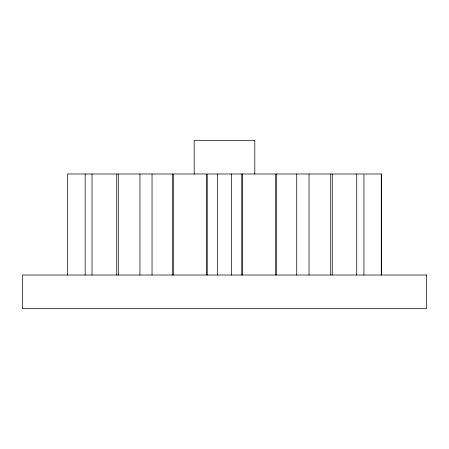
<?xml version="1.0" encoding="UTF-8"?>
<svg xmlns="http://www.w3.org/2000/svg" width="449" height="449" viewBox="0 0 449 449"><rect width="100%" height="100%" fill="white"/><g stroke="black" fill="none" stroke-linecap="round" stroke-linejoin="round"><path stroke-width="0.67" d="M116.819 173.988L118.16 173.988M172.955 173.988L118.278 173.988L118.278 275.012M242.084 173.988L207.135 173.988L207.135 275.012M276.045 173.988L330.722 173.988L330.722 275.012M330.84 173.988L332.181 173.988M364.504 173.988L381.493 173.988L381.493 275.012M381.28 173.988L381.28 275.012M363.948 275.012L363.948 173.988L332.271 173.988L332.271 275.012M356.719 173.988L356.719 275.012M309.03 173.988L309.03 275.012M296.733 173.988L296.733 275.012M276.696 173.988L276.696 275.012M275.596 275.012L275.596 173.988L242.224 173.988L242.224 275.012M254.808 173.988L254.808 140.312L194.192 140.312L194.192 173.988M241.865 173.988L241.865 275.012M231.465 173.988L231.465 275.012M217.389 173.988L217.389 275.012M206.776 275.012L206.776 173.988L173.404 173.988L173.404 275.012M172.304 173.988L172.304 275.012M152.037 173.988L152.037 275.012M139.953 173.988L139.953 275.012M116.729 275.012L116.729 173.988L67.507 173.988L67.507 275.012M92.023 173.988L92.023 275.012M85.17 173.988L85.17 275.012M426.55 275.012L22.45 275.012L22.45 308.688L426.55 308.688L426.55 275.012"/></g></svg>
